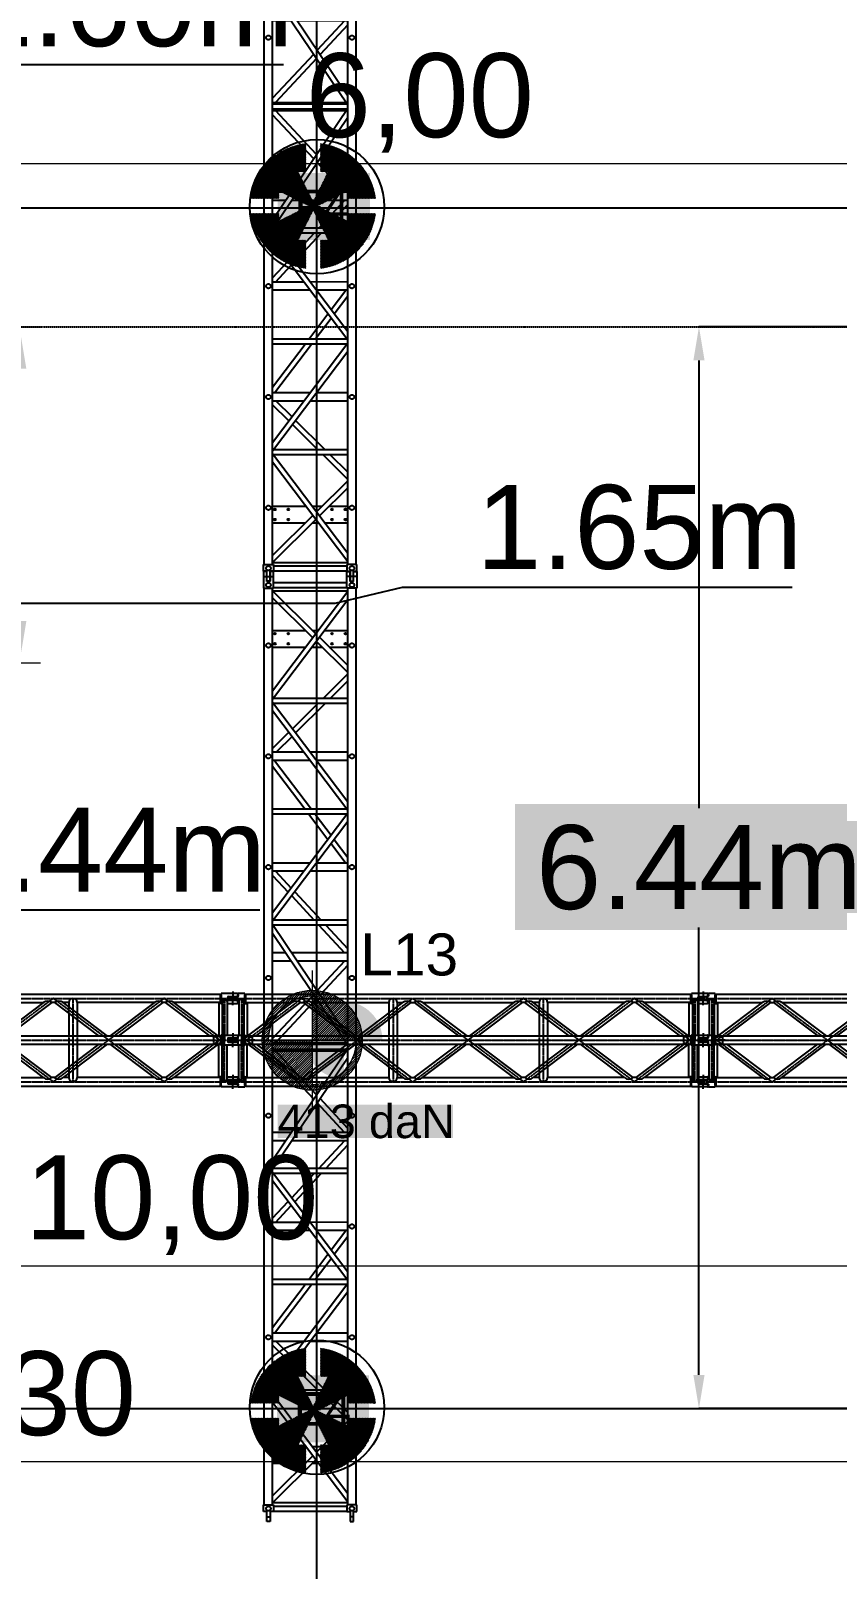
# Model space of a CAD drawing. Header units: millimetres. Extents: x -30921 to 91963, y -65754 to 26853.
# Drawn here: x -5404 to -603, y -21787 to -12625 of the extents above; entities that cross this region are included whole.
import ezdxf
from ezdxf.enums import TextEntityAlignment as Align

# ---------------------------------------------------------------- set-up
doc = ezdxf.new("R2010")
doc.units = ezdxf.units.MM
doc.header["$LTSCALE"] = 0.1
doc.header["$MEASUREMENT"] = 0
doc.linetypes.add('AXES2', pattern=[28.575, 19.05, -3.175, 3.175, -3.175])
doc.linetypes.add('CACHE2', pattern=[4.7625, 3.175, -1.5875])
doc.layers.get('0').update_dxf_attribs({"linetype": 'CONTINUOUS'})
doc.layers.get('Defpoints').update_dxf_attribs({"linetype": 'CONTINUOUS'})
for name, color, linetype in [('BORN IN 90-Charges', 7, 'CONTINUOUS'), ("BORN IN 90-Points d'accroche", 1, 'CONTINUOUS'), ('BORN IN 90-Poutres', 7, 'CONTINUOUS'), ('BORN IN 90-Scène 24.40X14.64', 190, 'CACHE2'), ('LOADIST POINTS_ACCROCHES', 7, 'CONTINUOUS'), ('LOADIST POINTS_ACCROCHES_nom', 7, 'CONTINUOUS'), ('PRE RIG STACCO C500 ACIER', 7, 'CONTINUOUS'), ('SALLE PASSERELLE', 8, 'CONTINUOUS'), ('SALLE PTRES_FACE__LOINTAIN', 100, 'CONTINUOUS'), ('SALLE PTRES_JARDIN_COUR', 90, 'CONTINUOUS')]:
    doc.layers.add(name, color=color, linetype=linetype)
for name, color, linetype, lineweight in [('BORN IN 90-Cotation', 6, 'CONTINUOUS', 9), ('LOADIST POINTS_DECKCHAINES', 7, 'CONTINUOUS', 0), ('PRE RIG COTATIONS', 5, 'CONTINUOUS', 0), ('PRE RIG DEPLACEMENT DE POINTS', 5, 'CONTINUOUS', 0)]:
    doc.layers.add(name, color=color, linetype=linetype, lineweight=lineweight)
doc.styles.add('Arial', font='arial.ttf')
doc.styles.get("Standard").update_dxf_attribs({"font": 'ARIALUNI.TTF'})
doc.dimstyles.new('1-100', dxfattribs={"dimscale": 100, "dimtxt": 2.5, "dimasz": 2.5, "dimexe": 1.25, "dimexo": 0.625, "dimtad": 1, "dimlfac": 0.001, "dimzin": 1, "dimtxsty": 'Standard', "dimcen": 2.5, "dimclrd": 256, "dimclre": 256, "dimclrt": 7, "dimadec": 0, "dimazin": 0, "dimtfac": 1, "dimtmove": 0, "dimatfit": 0, "dimfxl": 1.25, "dimlwd": -1, "dimlwe": -1, "dimarcsym": 0})
doc.dimstyles.get("Standard").update_dxf_attribs({"dimtxt": 500, "dimasz": 200, "dimexe": 0.18, "dimexo": 0.0625, "dimgap": 100, "dimtad": 1, "dimtih": 1, "dimtoh": 1, "dimlfac": 0.001, "dimzin": 0, "dimdsep": 46, "dimtxsty": 'Arial', "dimcen": 0.09, "dimadec": 0, "dimazin": 0, "dimtfac": 1, "dimtofl": 0, "dimtmove": 2, "dimatfit": 3, "dimfxl": 0.18, "dimtolj": 1, "dimtzin": 0, "dimarcsym": 0})

# ---------------------------------------------------------------- blocks, each defined once
blk = doc.blocks.new('STACCO_500_CARRE_ACIER_5.60_VERT')
at = {"color": 3}
for p, q in [((-0.028, 0), (0.032, 0)), ((-0.028, 0), (0, 0)), ((-0.028, -0.02), (-0.028, 0)), ((0, 0), (0, -0.02)), ((0.032, 0), (0.032, 0.02)), ((0.032, 0.02), (0.0715, 0.02)), ((0.0715, 0.02), (0.0715, -0.04)), ((0.0715, 0.015), (5.5315, 0.015)), ((5.631, 0.02), (5.5315, 0.02)), ((5.5315, 0.02), (5.5315, -0.04)), ((5.571, -0.02), (5.571, 0)), ((5.571, 0), (5.631, 0)), ((5.6, 0.02), (5.6, 0.002)), ((5.6, 0.02), (5.6, 0)), ((5.631, 0), (5.631, 0.02)), ((0.032, -0.02), (-0.028, -0.02)), ((0.032, -0.04), (0.032, -0.02)), ((0.0715, -0.04), (0.032, -0.04)), ((0.035, -0.04), (0.035, -0.477)), ((0.035, -0.04), (0.035, -0.477)), ((0.065, -0.04), (0.065, -0.477)), ((0.0715, -0.035), (5.5315, -0.035)), ((0.3401, -0.2924), (0.0837, -0.035)), ((0.085, -0.04), (0.085, -0.477)), ((0.0883, -0.482), (0.6819, -0.035)), ((0.3643, -0.2742), (0.1261, -0.035)), ((0.1381, -0.482), (0.7317, -0.035)), ((0.32, -0.035), (0.32, -0.2297)), ((0.42, -0.035), (0.42, -0.2322)), ((0.725, -0.482), (0.725, -0.0401)), ((0.7483, -0.035), (1.3419, -0.482)), ((0.755, -0.482), (0.755, -0.0401)), ((0.7981, -0.035), (1.3917, -0.482)), ((0.9272, -0.1322), (1.0239, -0.035)), ((0.9514, -0.1504), (1.0458, -0.0555)), ((1.0458, -0.2215), (1.0458, -0.035)), ((1.0941, -0.2579), (1.0941, -0.035)), ((1.0941, -0.047), (1.385, -0.266)), ((1.1281, -0.035), (1.385, -0.2284)), ((1.385, -0.4769), (1.385, -0.035)), ((1.4083, -0.482), (2.0019, -0.035)), ((1.415, -0.4769), (1.415, -0.035)), ((1.4581, -0.482), (2.0517, -0.035)), ((1.7059, -0.2579), (1.7059, -0.035)), ((1.7541, -0.2215), (1.7541, -0.035)), ((1.7541, -0.0529), (1.8544, -0.146)), ((1.779, -0.035), (1.8787, -0.1277)), ((2.045, -0.482), (2.045, -0.0401)), ((2.0703, -0.035), (2.7359, -0.482)), ((2.075, -0.482), (2.075, -0.0381)), ((2.1241, -0.035), (2.7897, -0.482)), ((2.24, -0.1128), (2.24, -0.035)), ((2.29, -0.1464), (2.29, -0.035)), ((2.488, -0.2794), (2.751, -0.035)), ((2.5136, -0.2966), (2.7758, -0.0529)), ((2.7758, -0.035), (2.7758, -0.4727)), ((2.785, -0.035), (2.785, -0.4789)), ((3.4759, -0.035), (2.8103, -0.482)), ((2.815, -0.035), (2.815, -0.4789)), ((2.8241, -0.035), (2.8241, -0.4727)), ((3.0864, -0.2966), (2.8241, -0.0529)), ((3.112, -0.2794), (2.849, -0.035)), ((3.5297, -0.035), (2.8641, -0.482)), ((3.31, -0.1464), (3.31, -0.035)), ((3.36, -0.1128), (3.36, -0.035)), ((3.525, -0.482), (3.525, -0.0381)), ((4.1419, -0.482), (3.5483, -0.035)), ((3.555, -0.482), (3.555, -0.0401)), ((4.1917, -0.482), (3.5981, -0.035)), ((3.821, -0.035), (3.7213, -0.1277)), ((3.8458, -0.0529), (3.7456, -0.146)), ((3.8458, -0.2215), (3.8458, -0.035)), ((3.8942, -0.2579), (3.8942, -0.035)), ((4.185, -0.4769), (4.185, -0.035)), ((4.8019, -0.035), (4.2083, -0.482)), ((4.4719, -0.035), (4.215, -0.2284)), ((4.215, -0.4769), (4.215, -0.035)), ((4.5059, -0.047), (4.215, -0.266)), ((4.8517, -0.035), (4.2581, -0.482)), ((4.5059, -0.2579), (4.5059, -0.035)), ((4.5541, -0.2215), (4.5541, -0.035)), ((4.6486, -0.1504), (4.5541, -0.0555)), ((4.6728, -0.1322), (4.5761, -0.035)), ((4.845, -0.482), (4.845, -0.0401)), ((5.4619, -0.482), (4.8683, -0.035)), ((4.875, -0.482), (4.875, -0.0401)), ((5.5117, -0.482), (4.9181, -0.035)), ((5.18, -0.035), (5.18, -0.2322)), ((5.2357, -0.2742), (5.4739, -0.035)), ((5.2599, -0.2924), (5.5163, -0.035)), ((5.28, -0.035), (5.28, -0.2297)), ((5.515, -0.04), (5.515, -0.477)), ((5.5315, -0.04), (5.631, -0.04)), ((5.535, -0.04), (5.535, -0.477)), ((5.565, -0.04), (5.565, -0.477)), ((5.571, -0.02), (5.631, -0.02)), ((5.6, -0.02), (5.6, -0.04)), ((5.6, -0.022), (5.6, -0.04)), ((5.631, -0.04), (5.631, -0.02)), ((0.755, -0.305), (0.9058, -0.1536)), ((0.755, -0.3475), (0.93, -0.1718)), ((1.8767, -0.1668), (2.045, -0.3231)), ((1.9011, -0.1485), (2.045, -0.2822)), ((2.24, -0.482), (2.24, -0.149)), ((2.29, -0.482), (2.29, -0.1825)), ((3.31, -0.482), (3.31, -0.1825)), ((3.36, -0.482), (3.36, -0.149)), ((3.6989, -0.1485), (3.555, -0.2822)), ((3.7233, -0.1668), (3.555, -0.3231)), ((4.845, -0.3475), (4.67, -0.1718)), ((4.845, -0.305), (4.6942, -0.1536)), ((0.32, -0.2722), (0.32, -0.3075)), ((0.42, -0.2697), (0.42, -0.3301)), ((1.0458, -0.482), (1.0451, -0.2585)), ((1.415, -0.251), (1.565, -0.364)), ((1.7542, -0.482), (1.7549, -0.2585)), ((3.8458, -0.482), (3.8451, -0.2585)), ((4.185, -0.251), (4.035, -0.364)), ((4.5541, -0.482), (4.5549, -0.2585)), ((5.18, -0.2697), (5.18, -0.3301)), ((5.28, -0.2722), (5.28, -0.3075)), ((0.32, -0.3451), (0.32, -0.482)), ((0.5289, -0.482), (0.3614, -0.3138)), ((0.5713, -0.482), (0.3856, -0.2956)), ((0.5787, -0.482), (0.725, -0.3351)), ((1.0941, -0.482), (1.0941, -0.2955)), ((1.415, -0.2886), (1.5401, -0.3827)), ((1.7059, -0.482), (1.7059, -0.2955)), ((2.075, -0.31), (2.24, -0.4633)), ((2.075, -0.351), (2.216, -0.482)), ((2.29, -0.4633), (2.4654, -0.3004)), ((2.314, -0.482), (2.491, -0.3175)), ((3.286, -0.482), (3.109, -0.3175)), ((3.31, -0.4633), (3.1346, -0.3004)), ((3.525, -0.31), (3.36, -0.4633)), ((3.525, -0.351), (3.384, -0.482)), ((3.8942, -0.482), (3.8942, -0.2955)), ((4.185, -0.2886), (4.0599, -0.3827)), ((4.5059, -0.482), (4.5059, -0.2955)), ((5.0213, -0.482), (4.875, -0.3351)), ((5.0287, -0.482), (5.2144, -0.2956)), ((5.0711, -0.482), (5.2386, -0.3138)), ((5.28, -0.3451), (5.28, -0.482)), ((0.42, -0.3726), (0.42, -0.482)), ((0.6211, -0.482), (0.725, -0.3777)), ((1.565, -0.4015), (1.6719, -0.482)), ((1.5899, -0.3827), (1.7059, -0.47)), ((4.0101, -0.3827), (3.8942, -0.47)), ((4.035, -0.4015), (3.9281, -0.482)), ((4.9789, -0.482), (4.875, -0.3777)), ((5.18, -0.3726), (5.18, -0.482)), ((0.032, -0.497), (-0.028, -0.497)), ((-0.028, -0.497), (-0.028, -0.517)), ((-0.028, -0.517), (0.032, -0.517)), ((-0.028, -0.517), (0, -0.517)), ((0, -0.517), (0, -0.497)), ((0.0715, -0.477), (0.032, -0.477)), ((0.032, -0.477), (0.032, -0.497)), ((0.032, -0.517), (0.032, -0.537)), ((0.032, -0.537), (0.0715, -0.537)), ((0.0715, -0.537), (0.0715, -0.477)), ((0.0715, -0.482), (5.5315, -0.482)), ((0.0715, -0.532), (5.5315, -0.532)), ((5.5315, -0.537), (5.5315, -0.477)), ((5.5315, -0.477), (5.631, -0.477)), ((5.631, -0.537), (5.5315, -0.537)), ((5.571, -0.497), (5.571, -0.517)), ((5.571, -0.497), (5.631, -0.497)), ((5.571, -0.517), (5.631, -0.517)), ((5.6, -0.495), (5.6, -0.477)), ((5.6, -0.497), (5.6, -0.477)), ((5.6, -0.537), (5.6, -0.517)), ((5.6, -0.537), (5.6, -0.519)), ((5.631, -0.477), (5.631, -0.497)), ((5.631, -0.517), (5.631, -0.537))]:
    blk.add_line(p, q, dxfattribs=at)
at = {"color": 3, "linetype": 'CACHE2'}
for centre in [(0.05, -0.01), (0.41, -0.01), (1.07, -0.01), (1.73, -0.01), (2.39, -0.01), (3.21, -0.01), (3.87, -0.01), (4.53, -0.01), (5.19, -0.01), (5.55, -0.01), (0.05, -0.507), (0.41, -0.507), (1.07, -0.507), (1.73, -0.507), (2.39, -0.507), (3.21, -0.507), (3.87, -0.507), (4.53, -0.507), (5.19, -0.507), (5.55, -0.507)]:
    blk.add_circle(centre, 0.0135, dxfattribs=at)
at = {"color": 3}
for centre in [(0.34, -0.0485), (0.4, -0.0485), (5.2, -0.0485), (5.26, -0.0485), (0.34, -0.1285), (0.4, -0.1285), (5.2, -0.1285), (5.26, -0.1285), (0.34, -0.3885), (0.4, -0.3885), (5.2, -0.3885), (5.26, -0.3885), (0.34, -0.4685), (0.4, -0.4685), (5.2, -0.4685), (5.26, -0.4685)]:
    blk.add_circle(centre, 0.005, dxfattribs=at)
blk = doc.blocks.new("POINT D'ACCROCHE LAMELLE LE MANS")
at = {"linetype": 'Continuous', "transparency": 33554457}
h = blk.add_hatch(dxfattribs=at)
h.set_pattern_fill('ANSI31', color=256, scale=25)
h.paths.add_polyline_path([(89.4, 203.9), (0, 25), (-89.4, 203.9), (-44, 203.9), (-44, 371.7, 0.346764), (-371.7, 44), (-203.9, 44), (-203.9, 89.4), (-25, 0), (-203.9, -89.4), (-203.9, -44), (-371.7, -44, 0.346764), (-44, -371.7), (-44, -203.9), (-89.4, -203.9), (0, -25), (89.4, -203.9), (44, -203.9), (44, -371.7, 0.346764), (371.7, -44), (203.9, -44), (203.9, -89.4), (25, 0), (203.9, 89.4), (203.9, 44), (371.7, 44, 0.346764), (44, 371.7), (44, 203.9)])
h.paths.add_polyline_path([(-2, 0, -1), (2, 0, -1)], flags=16)
blk = doc.blocks.new('*D40')
at = {"color": 0, "linetype": 'Continuous', "lineweight": -2, "transparency": 16777216}
for p, q in [((2474.1, -14388), (-1426, -14388)), ((-1425.8, -14588), (-1425.8, -17253.8)), ((-1425.8, -20630.1), (-1425.8, -17964.3)), ((859.5, -20830.1), (-1426, -20830.1))]:
    blk.add_line(p, q, dxfattribs=at)
at = {"color": 0, "linetype": 'Continuous', "transparency": 16777216}
for points in [[(-1459.1, -14588), (-1392.5, -14588), (-1425.8, -14388)], [(-1459.1, -20630.1), (-1392.5, -20630.1), (-1425.8, -20830.1)]]:
    blk.add_solid(points, dxfattribs=at)
at = {"layer": 'Defpoints', "color": 0, "linetype": 'Continuous', "transparency": 16777216}
for p in [(-1425.8, -14388), (2474.1, -14388), (859.5, -20830.1)]:
    blk.add_point(p, dxfattribs=at)
at = {"color": 0, "linetype": 'Continuous', "transparency": 16777216, "insert": (-1425.8, -17609), "char_height": 500, "attachment_point": 5, "style": 'Arial', "bg_fill": 1, "box_fill_scale": 1.25, "bg_fill_color": 2, "bg_fill_transparency": 0}
blk.add_mtext('\\A1;6.44m', dxfattribs=at)
blk = doc.blocks.new('DEPLACEMENT POINT RIG')
h = blk.add_hatch()
h.set_pattern_fill('ANSI31', color=5, scale=3, style=0)
h.set_pattern_definition([(45, (-7e-74, -6e-70), (-6.7352, 6.7352), [])])
h.paths.add_polyline_path([(297.7, 0, 1), (-297.7, 0, 1)])
h.paths.add_polyline_path([(-262.4, 0, -0.414214), (0, 262.4), (0, 0), (262.4, 0, -0.414214), (0, -262.4), (0, 0)], flags=16)
at = {"color": 5}
for p, q in [((0, 416.8), (0, 297.7)), ((0, 262.4), (0, -262.4)), ((262.4, 0), (-262.4, 0)), ((416.8, 0), (297.7, 0)), ((-297.7, 0), (-416.8, 0)), ((0, -297.7), (0, -416.8))]:
    blk.add_line(p, q, dxfattribs=at)
blk.add_circle((0, 0), 297.7, dxfattribs=at)
for start, end in [(90, 180), (270, 0)]:
    blk.add_arc((0, 0), 262.4, start, end, dxfattribs=at)
blk = doc.blocks.new('T500A-Poutre lg2800mm d')
for p, q in [((-28, 505), (-28, 489)), ((27, 507), (-26, 507)), ((-26, 487), (27, 487)), ((31, 519), (31, 525)), ((31, 519), (31, 511)), ((31, 483), (31, 475)), ((31, 469), (31, 475)), ((70, 527), (33, 527)), ((33, 467), (35, 467)), ((65, 467), (70, 467)), ((70, 527), (70, 519)), ((70, 475), (70, 519)), ((70, 518), (75, 518)), ((70, 476), (75, 476)), ((70, 475), (70, 467)), ((75, 518), (75, 476)), ((2725, 476), (2725, 518)), ((2730, 518), (2725, 518)), ((2730, 476), (2725, 476)), ((2826, 527), (2730, 527)), ((2730, 519), (2730, 527)), ((2730, 519), (2730, 475)), ((2730, 467), (2730, 475)), ((2730, 467), (2735, 467)), ((2765, 467), (2826, 467)), ((2769, 490), (2769, 504)), ((2773, 508), (2826, 508)), ((2826, 486), (2773, 486)), ((2828, 525), (2828, 519)), ((2828, 510), (2828, 519)), ((2828, 475), (2828, 484)), ((2828, 475), (2828, 469)), ((31, 276.5), (31, 270.5)), ((33, 278.5), (69, 278.5)), ((70, 270.5), (70, 277.5)), ((2730, 277.5), (2730, 270.5)), ((2731, 278.5), (2826, 278.5)), ((2828, 270.5), (2828, 276.5)), ((-28, 240.5), (-28, 256.5)), ((-26, 258.5), (27, 258.5)), ((27, 238.5), (-26, 238.5)), ((31, 262.5), (31, 270.5)), ((31, 226.5), (31, 234.5)), ((31, 226.5), (31, 220.5)), ((69, 218.5), (33, 218.5)), ((70, 219.5), (70, 226.5)), ((2730, 226.5), (2730, 219.5)), ((2826, 218.5), (2731, 218.5)), ((2769, 256.5), (2769, 240.5)), ((2826, 260.5), (2773, 260.5)), ((2773, 236.5), (2826, 236.5)), ((2828, 270.5), (2828, 262.5)), ((2828, 234.5), (2828, 220.5)), ((-28, 8.3), (-28, -7.7)), ((27, 10.3), (-26, 10.3)), ((31, 22.3), (31, 28.3)), ((31, 22.3), (31, 14.3)), ((35, 30.3), (33, 30.3)), ((70, 30.3), (65, 30.3)), ((70, 30.3), (70, 22.3)), ((70, -21.7), (70, 22.3)), ((70, 21.3), (75, 21.3)), ((75, 21.3), (75, -20.7)), ((2730, 21), (2725, 21)), ((2725, 21), (2725, -21)), ((2730, 30), (2735, 30)), ((2730, 30), (2730, 22)), ((2730, -22), (2730, 22)), ((2765, 30), (2826, 30)), ((2769, 7), (2769, -7)), ((2826, 11), (2773, 11)), ((2828, 22), (2828, 28)), ((2828, 22), (2828, 13)), ((-26, -9.7), (27, -9.7)), ((31, -13.7), (31, -21.7)), ((31, -27.7), (31, -21.7)), ((33, -29.7), (70, -29.7)), ((70, -20.7), (75, -20.7)), ((70, -21.7), (70, -29.7)), ((2730, -21), (2725, -21)), ((2730, -22), (2730, -30)), ((2826, -30), (2730, -30)), ((2773, -11), (2826, -11)), ((2828, -13), (2828, -22)), ((2828, -28), (2828, -22))]:
    blk.add_line(p, q).dxf.unprotected_set("ltscale", 0)
at = {"color": 3, "linetype": 'AXES2'}
for p, q in [((0, 538), (0, 497)), ((0, 497), (2800, 497)), ((0, 456), (0, 497)), ((50, 497), (50, 248.5)), ((60, 497), (60, 0)), ((80, 248.5), (410, 497)), ((410, 497), (740, 248.5)), ((740, 248.5), (1070, 497)), ((953, 497), (953, 0)), ((1070, 497), (1400, 248.5)), ((1730, 497), (1400, 248.5)), ((2060, 248.5), (1730, 497)), ((1847, 497), (1847, 0)), ((2390, 497), (2060, 248.5)), ((2720, 248.5), (2390, 497)), ((2740, 497), (2740, 0)), ((2750, 497), (2750, 248.5)), ((2800, 538), (2800, 497)), ((2800, 456), (2800, 497)), ((0, 289.5), (0, 248.5)), ((2800, 289.5), (2800, 248.5)), ((0, 248.5), (2800, 248.5)), ((0, 207.5), (0, 248.5)), ((50, 0), (50, 248.5)), ((130, 248.5), (60, 248.5)), ((80, 248.5), (410, 0)), ((410, 0), (740, 248.5)), ((740, 248.5), (1070, 0)), ((1070, 0), (1400, 248.5)), ((1730, 0), (1400, 248.5)), ((2060, 248.5), (1730, 0)), ((2390, 0), (2060, 248.5)), ((2720, 248.5), (2390, 0)), ((2670, 248.5), (2740, 248.5)), ((2750, 0), (2750, 248.5)), ((2800, 207.5), (2800, 248.5)), ((0, 41.3), (0, 0.3)), ((0, -40.7), (0, 0.3)), ((0, 0), (2800, 0)), ((2800, 41), (2800, 0)), ((2800, -41), (2800, 0))]:
    blk.add_line(p, q, dxfattribs=at)
for p, q in [((35, 479.7), (35, 278.5)), ((65, 479.7), (65, 278.5)), ((70, 467), (85, 467)), ((75, 522), (2725, 522)), ((75, 472), (75, 522)), ((75, 476), (75, 518)), ((75, 472), (351.9, 472)), ((85, 467), (85, 273.5)), ((88.3, 273.5), (351.9, 472)), ((138.1, 273.5), (401.7, 472)), ((401.7, 472), (418.3, 472)), ((418.3, 472), (681.9, 273.5)), ((468.1, 472), (731.7, 273.5)), ((468.1, 472), (928, 472)), ((748.3, 273.5), (1011.9, 472)), ((798.1, 273.5), (1061.7, 472)), ((928, 472), (928, 409.1)), ((978, 472), (978, 446.7)), ((978, 472), (1011.9, 472)), ((1061.7, 472), (1078.3, 472)), ((1078.3, 472), (1341.9, 273.5)), ((1128.1, 472), (1391.7, 273.5)), ((1128.1, 472), (1671.9, 472)), ((1671.9, 472), (1408.3, 273.5)), ((1721.7, 472), (1458.1, 273.5)), ((1738.3, 472), (1721.7, 472)), ((2001.9, 273.5), (1738.3, 472)), ((2051.7, 273.5), (1788.1, 472)), ((1822, 472), (1788.1, 472)), ((1822, 472), (1822, 446.7)), ((2331.9, 472), (1872, 472)), ((1872, 472), (1872, 409.1)), ((2331.9, 472), (2068.3, 273.5)), ((2381.7, 472), (2118.1, 273.5)), ((2398.3, 472), (2381.7, 472)), ((2661.9, 273.5), (2398.3, 472)), ((2711.7, 273.5), (2448.1, 472)), ((2725, 472), (2448.1, 472)), ((2715, 467), (2715, 273.5)), ((2730, 467), (2715, 467)), ((2725, 472), (2725, 522)), ((2725, 518), (2725, 476)), ((2730, 467), (2735, 467)), ((2735, 479.7), (2735, 278.5)), ((2765, 479.7), (2765, 278.5)), ((928, 409.1), (928, 371.5)), ((928, 371.5), (928, 273.5)), ((978, 409.2), (978, 446.7)), ((978, 409.2), (978, 273.5)), ((1822, 409.2), (1822, 446.7)), ((1822, 409.2), (1822, 273.5)), ((1872, 409.1), (1872, 371.5)), ((1872, 371.5), (1872, 273.5)), ((35, 17.3), (35, 218.5)), ((65, 17.3), (65, 218.5)), ((70, 270.5), (70, 226.5)), ((75, 273.5), (2725, 273.5)), ((75, 223.5), (75, 273.5)), ((75, 227.5), (75, 269.5)), ((75, 223.5), (2725, 223.5)), ((85, 30), (85, 223.5)), ((88.3, 223.5), (351.9, 25)), ((138.1, 223.5), (401.7, 25)), ((418.3, 25), (681.9, 223.5)), ((468.1, 25), (731.7, 223.5)), ((748.3, 223.5), (1011.9, 25)), ((798.1, 223.5), (1061.7, 25)), ((928, 223.5), (928, 125.5)), ((978, 223.5), (978, 87.8)), ((1078.3, 25), (1341.9, 223.5)), ((1128.1, 25), (1391.7, 223.5)), ((1671.9, 25), (1408.3, 223.5)), ((1721.7, 25), (1458.1, 223.5)), ((2001.9, 223.5), (1738.3, 25)), ((2051.7, 223.5), (1788.1, 25)), ((1822, 223.5), (1822, 87.8)), ((1872, 223.5), (1872, 125.5)), ((2331.9, 25), (2068.3, 223.5)), ((2381.7, 25), (2118.1, 223.5)), ((2661.9, 223.5), (2398.3, 25)), ((2711.7, 223.5), (2448.1, 25)), ((2715, 30), (2715, 223.5)), ((2725, 273.5), (2725, 223.5)), ((2730, 226.5), (2730, 270.5)), ((2735, 17.3), (2735, 218.5)), ((2765, 17.3), (2765, 218.5)), ((928, 87.9), (928, 125.5)), ((1872, 87.9), (1872, 125.5)), ((70, 30), (85, 30)), ((75, 25), (351.9, 25)), ((75, 25), (75, -25)), ((75, 21), (75, -21)), ((401.7, 25), (418.3, 25)), ((468.1, 25), (928, 25)), ((928, 87.9), (928, 25)), ((978, 87.8), (978, 50.3)), ((978, 50.3), (978, 25)), ((978, 25), (1011.9, 25)), ((1061.7, 25), (1078.3, 25)), ((1128.1, 25), (1671.9, 25)), ((1738.3, 25), (1721.7, 25)), ((1822, 25), (1788.1, 25)), ((1822, 87.8), (1822, 50.3)), ((1822, 50.3), (1822, 25)), ((1872, 87.9), (1872, 25)), ((2331.9, 25), (1872, 25)), ((2398.3, 25), (2381.7, 25)), ((2725, 25), (2448.1, 25)), ((2730, 30), (2715, 30)), ((2725, 25), (2725, -25)), ((2725, -21), (2725, 21)), ((2730, 30), (2735, 30)), ((75, -25), (2725, -25))]:
    blk.add_line(p, q)
at = {"color": 8, "linetype": 'CACHE2'}
for p, q in [((70, 269.5), (75, 269.5)), ((70, 227.5), (75, 227.5)), ((75, 248.5), (75, 269.5)), ((75, 268.2), (115, 268.2)), ((75, 227.5), (75, 248.5)), ((75, 228.7), (115, 228.7)), ((115, 268.2), (115, 248.5)), ((117, 266.2), (115, 268.2)), ((115, 248.5), (115, 228.7)), ((117, 230.7), (115, 228.7)), ((117, 248.5), (117, 266.2)), ((117, 230.7), (117, 248.5)), ((928, 273.5), (928, 223.5)), ((978, 273.5), (978, 223.5)), ((1822, 273.5), (1822, 223.5)), ((1872, 273.5), (1872, 223.5)), ((2683, 266.2), (2685, 268.2)), ((2683, 266.2), (2683, 248.5)), ((2683, 248.5), (2683, 230.7)), ((2683, 230.7), (2685, 228.7)), ((2685, 248.5), (2685, 268.2)), ((2725, 268.2), (2685, 268.2)), ((2685, 228.7), (2685, 248.5)), ((2725, 228.7), (2685, 228.7)), ((2725, 269.5), (2725, 248.5)), ((2730, 269.5), (2725, 269.5)), ((2725, 248.5), (2725, 227.5)), ((2730, 227.5), (2725, 227.5))]:
    blk.add_line(p, q, dxfattribs=at)
for centre, radius, start, end in [((-26, 505), 2, 90, 180), ((-26, 489), 2, 180, 270), ((27, 511), 4, 270, 0), ((27, 483), 4, 0, 90), ((33, 525), 2, 90, 180), ((33, 469), 2, 180, 270), ((2773, 504), 4, 90, 180), ((2773, 490), 4, 180, 270), ((2826, 525), 2, 0, 90), ((2826, 510), 2, 270, 0), ((2826, 484), 2, 0, 90), ((2826, 469), 2, 270, 0), ((33, 276.5), 2, 90, 180), ((69, 277.5), 1, 0, 90), ((2731, 277.5), 1, 90, 180), ((2826, 276.5), 2, 0, 90), ((-26, 256.5), 2, 90, 180), ((-26, 240.5), 2, 180, 270), ((27, 262.5), 4, 270, 0), ((27, 234.5), 4, 0, 90), ((33, 220.5), 2, 180, 270), ((69, 219.5), 1, 270, 0), ((2731, 219.5), 1, 180, 270), ((2773, 256.5), 4, 90, 180), ((2773, 240.5), 4, 180, 270), ((2826, 262.5), 2, 270, 0), ((2826, 234.5), 2, 0, 90), ((2826, 220.5), 2, 270, 0), ((-26, 8.3), 2, 90, 180), ((27, 14.3), 4, 270, 0), ((33, 28.3), 2, 90, 180), ((2773, 7), 4, 90, 180), ((2826, 28), 2, 0, 90), ((2826, 13), 2, 270, 0), ((-26, -7.7), 2, 180, 270), ((27, -13.7), 4, 0, 90), ((33, -27.7), 2, 180, 270), ((2773, -7), 4, 180, 270), ((2826, -13), 2, 0, 90), ((2826, -28), 2, 270, 0)]:
    blk.add_arc(centre, radius, start, end).dxf.unprotected_set("ltscale", 0)
for centre, radius, start, end in [((50, 479.7), 15, 0, 180), ((376.8, 438.9), 41.5, 53.01914, 126.98086), ((443.2, 438.9), 41.5, 53.01914, 126.98086), ((953, 472), 25, 0, 180), ((1036.8, 438.9), 41.5, 53.01914, 126.98086), ((1103.2, 438.9), 41.5, 53.01914, 126.98086), ((1696.8, 438.9), 41.5, 53.01914, 126.98086), ((1763.2, 438.9), 41.5, 53.01914, 126.98086), ((1847, 472), 25, 0, 180), ((2356.8, 438.9), 41.5, 53.01914, 126.98086), ((2423.2, 438.9), 41.5, 53.01914, 126.98086), ((2750, 479.7), 15, 0, 180), ((50, 17.3), 15, 180, 0), ((376.8, 58.1), 41.5, 233.01914, 306.98086), ((443.2, 58.1), 41.5, 233.01914, 306.98086), ((953, 25), 25, 180, 0), ((1036.8, 58.1), 41.5, 233.01914, 306.98086), ((1103.2, 58.1), 41.5, 233.01914, 306.98086), ((1696.8, 58.1), 41.5, 233.01914, 306.98086), ((1763.2, 58.1), 41.5, 233.01914, 306.98086), ((1847, 25), 25, 180, 0), ((2356.8, 58.1), 41.5, 233.01914, 306.98086), ((2423.2, 58.1), 41.5, 233.01914, 306.98086), ((2750, 17.3), 15, 180, 0)]:
    blk.add_arc(centre, radius, start, end)
blk = doc.blocks.new('Point light v2015')
h = blk.add_hatch(color=256)
edge = h.paths.add_edge_path()
edge.add_line((0, 0), (230, 0))
edge.add_arc((0, 0), 230, 0, 90)
edge.add_line((0, 230), (0, 0))
h = blk.add_hatch(color=256)
edge = h.paths.add_edge_path()
edge.add_line((0, 0), (-230, 0))
edge.add_arc((0, 0), 230, 180, 270)
edge.add_line((0, -230), (0, 0))
at = {"color": 7, "lineweight": 0, "flags": 8}
blk.add_attdef('NUMEROTATION', text='', height=250, dxfattribs=at).set_placement((0, 275.4), align=Align.CENTER)
at = {"lineweight": 0, "flags": 9}
blk.add_attdef('CHARGE', text='', height=250, dxfattribs=at).set_placement((0, -115), align=Align.CENTER)
blk = doc.blocks.new('*D56')
at = {"layer": 'BORN IN 90-Cotation', "transparency": 16777216}
for p, q in [((12066.1, 0), (13431.1, 0)), ((13306.1, -250), (13306.1, -3997.9)), ((-3118.5, -4247.9), (13431.1, -4247.9))]:
    blk.add_line(p, q, dxfattribs=at)
for points in [[(13347.7, -250), (13264.4, -250), (13306.1, 0)], [(13264.4, -3997.9), (13347.7, -3997.9), (13306.1, -4247.9)]]:
    blk.add_solid(points, dxfattribs=at)
at = {"layer": 'Defpoints', "color": 0, "transparency": 16777216}
for p in [(12003.6, 0), (-3181, -4247.9), (13306.1, -4247.9)]:
    blk.add_point(p, dxfattribs=at)
at = {"layer": 'BORN IN 90-Cotation', "color": 7, "transparency": 16777216, "insert": (12943.1, -3160), "char_height": 500, "attachment_point": 5, "rotation": 90}
blk.add_mtext('4,25', dxfattribs=at)
blk = doc.blocks.new('*D61')
at = {"layer": 'BORN IN 90-Cotation', "transparency": 16777216}
for p, q in [((-5999.4, 2437.5), (-5999.4, 844.9)), ((0, 62.5), (0, 1094.9)), ((-250, 969.9), (-5749.4, 969.9))]:
    blk.add_line(p, q, dxfattribs=at)
for points in [[(-5749.4, 1011.6), (-5749.4, 928.3), (-5999.4, 969.9)], [(-250, 928.3), (-250, 1011.6), (0, 969.9)]]:
    blk.add_solid(points, dxfattribs=at)
at = {"layer": 'Defpoints', "color": 0, "transparency": 16777216}
for p in [(-5999.4, 2500), (-5999.4, 969.9), (0, 0)]:
    blk.add_point(p, dxfattribs=at)
at = {"layer": 'BORN IN 90-Cotation', "color": 7, "transparency": 16777216, "insert": (-3088.2, 1332.9), "char_height": 500, "attachment_point": 5}
blk.add_mtext('6,00', dxfattribs=at)
blk = doc.blocks.new('*D73')
at = {"layer": 'BORN IN 90-Cotation', "transparency": 16777216}
for p, q in [((0, -62.5), (0, -5718.3)), ((-9995.9, -2064), (-9995.9, -5718.3)), ((-250, -5593.3), (-9745.9, -5593.3))]:
    blk.add_line(p, q, dxfattribs=at)
for points in [[(-9745.9, -5551.6), (-9745.9, -5634.9), (-9995.9, -5593.3)], [(-250, -5634.9), (-250, -5551.6), (0, -5593.3)]]:
    blk.add_solid(points, dxfattribs=at)
at = {"layer": 'Defpoints', "color": 0, "transparency": 16777216}
for p in [(0, 0), (-9995.9, -2001.5), (-9995.9, -5593.3)]:
    blk.add_point(p, dxfattribs=at)
at = {"layer": 'BORN IN 90-Cotation', "color": 7, "transparency": 16777216, "insert": (-4565, -5230.3), "char_height": 500, "attachment_point": 5}
blk.add_mtext('10,00', dxfattribs=at)
blk = doc.blocks.new('*D74')
at = {"layer": 'BORN IN 90-Cotation', "transparency": 16777216}
for p, q in [((0, -1592.3), (0, -6885.1)), ((-11301.9, -1759.8), (-11301.9, -6885.1)), ((-250, -6760.1), (-11051.9, -6760.1))]:
    blk.add_line(p, q, dxfattribs=at)
for points in [[(-11051.9, -6718.4), (-11051.9, -6801.8), (-11301.9, -6760.1)], [(-250, -6801.8), (-250, -6718.4), (0, -6760.1)]]:
    blk.add_solid(points, dxfattribs=at)
at = {"layer": 'Defpoints', "color": 0, "transparency": 16777216}
for p in [(0, -1529.8), (-11301.9, -1697.3), (-11301.9, -6760.1)]:
    blk.add_point(p, dxfattribs=at)
at = {"layer": 'BORN IN 90-Cotation', "color": 7, "transparency": 16777216, "insert": (-5651, -6397.1), "char_height": 500, "attachment_point": 5}
blk.add_mtext('11,30', dxfattribs=at)
blk = doc.blocks.new('*D78')
at = {"layer": 'BORN IN 90-Cotation', "transparency": 16777216}
for p, q in [((-6448.3, 0), (-5346.9, 0)), ((-5471.9, -250), (-5471.9, -1751.5)), ((-9933.4, -2001.5), (-5346.9, -2001.5))]:
    blk.add_line(p, q, dxfattribs=at)
for points in [[(-5430.2, -250), (-5513.6, -250), (-5471.9, 0)], [(-5513.6, -1751.5), (-5430.2, -1751.5), (-5471.9, -2001.5)]]:
    blk.add_solid(points, dxfattribs=at)
at = {"layer": 'Defpoints', "color": 0, "transparency": 16777216}
for p in [(-6510.8, 0), (-9995.9, -2001.5), (-5471.9, -2001.5)]:
    blk.add_point(p, dxfattribs=at)
at = {"layer": 'BORN IN 90-Cotation', "color": 7, "transparency": 16777216, "insert": (-5834.9, -1184.7), "char_height": 500, "attachment_point": 5, "rotation": 90}
blk.add_mtext('2,00', dxfattribs=at)
blk = doc.blocks.new('*D94')
at = {"layer": 'Defpoints', "color": 0, "linetype": 'Continuous', "transparency": 16777216}
for p in [(-5619.1, -7295.1), (16743.2, -7279.4), (-0.1, -14388)]:
    blk.add_point(p, dxfattribs=at)
at = {"layer": 'PRE RIG COTATIONS', "color": 0, "linetype": 'Continuous', "lineweight": -2, "transparency": 16777216}
for p, q in [((-5619.1, -7295.1), (15943.2, -7295.1)), ((15943.2, -7295.1), (16343.2, -7279.4)), ((16343.2, -7279.4), (18706.4, -7279.4))]:
    blk.add_line(p, q, dxfattribs=at)
at = {"layer": 'PRE RIG COTATIONS', "color": 0, "linetype": 'Continuous', "transparency": 16777216, "insert": (17774.8, -6924.1), "char_height": 500, "attachment_point": 5, "style": 'Arial'}
blk.add_mtext('\\A1;7.09m', dxfattribs=at)
blk = doc.blocks.new('*D97')
at = {"layer": 'Defpoints', "color": 0, "linetype": 'Continuous', "transparency": 16777216}
for p in [(-9899.8, -12788.4), (-5820.3, -12825.7), (-0.1, -14388)]:
    blk.add_point(p, dxfattribs=at)
at = {"layer": 'PRE RIG COTATIONS', "color": 0, "linetype": 'Continuous', "lineweight": -2, "transparency": 16777216}
for p, q in [((-9899.7, -12788.4), (-6620.3, -12788.4)), ((-6620.3, -12788.4), (-6220.3, -12825.7)), ((-6220.3, -12825.7), (-3900.1, -12825.7))]:
    blk.add_line(p, q, dxfattribs=at)
at = {"layer": 'PRE RIG COTATIONS', "color": 0, "linetype": 'Continuous', "transparency": 16777216, "insert": (-4810.2, -12470.4), "char_height": 500, "attachment_point": 5, "style": 'Arial'}
blk.add_mtext('\\A1;1.60m', dxfattribs=at)
blk = doc.blocks.new('*D100')
at = {"layer": 'Defpoints', "color": 0, "linetype": 'Continuous', "transparency": 16777216}
for p in [(-0.1, -14388), (-2791.1, -15938.1), (-9338.2, -16034.3)]:
    blk.add_point(p, dxfattribs=at)
at = {"layer": 'PRE RIG COTATIONS', "color": 0, "linetype": 'Continuous', "lineweight": -2, "transparency": 16777216}
for p, q in [((-3591.1, -16034.3), (-3191.1, -15938.1)), ((-3191.1, -15938.1), (-870.8, -15938.1)), ((-9338.1, -16034.3), (-3591.1, -16034.3))]:
    blk.add_line(p, q, dxfattribs=at)
at = {"layer": 'PRE RIG COTATIONS', "color": 0, "linetype": 'Continuous', "transparency": 16777216, "insert": (-1780.9, -15582.8), "char_height": 500, "attachment_point": 5, "style": 'Arial'}
blk.add_mtext('\\A1;1.65m', dxfattribs=at)
blk = doc.blocks.new('*D101')
at = {"layer": 'Defpoints', "color": 0, "linetype": 'Continuous', "transparency": 16777216}
for p in [(-0.1, -14388), (-8223.9, -17831.9), (-6007.3, -17860.1)]:
    blk.add_point(p, dxfattribs=at)
at = {"layer": 'PRE RIG COTATIONS', "color": 0, "linetype": 'Continuous', "lineweight": -2, "transparency": 16777216}
for p, q in [((-8223.8, -17831.9), (-6807.3, -17831.9)), ((-6807.3, -17831.9), (-6407.3, -17860.1)), ((-6407.3, -17860.1), (-4040.3, -17860.1))]:
    blk.add_line(p, q, dxfattribs=at)
at = {"layer": 'PRE RIG COTATIONS', "color": 0, "linetype": 'Continuous', "transparency": 16777216, "insert": (-4973.8, -17504.7), "char_height": 500, "attachment_point": 5, "style": 'Arial'}
blk.add_mtext('\\A1;3.44m', dxfattribs=at)
blk = doc.blocks.new('*D102')
at = {"layer": 'Defpoints', "color": 0, "linetype": 'Continuous', "transparency": 16777216}
for p in [(-0.1, -14388), (-12503.7, -18635.9), (-9201.4, -18635.9)]:
    blk.add_point(p, dxfattribs=at)
at = {"layer": 'PRE RIG COTATIONS', "color": 0, "linetype": 'Continuous', "lineweight": -2, "transparency": 16777216}
blk.add_line((-9201.5, -18635.9), (-14491.2, -18635.9), dxfattribs=at)
at = {"layer": 'PRE RIG COTATIONS', "color": 0, "linetype": 'Continuous', "transparency": 16777216, "insert": (-13547.4, -18280.6), "char_height": 500, "attachment_point": 5, "style": 'Arial'}
blk.add_mtext('\\A1;4.25m', dxfattribs=at)
blk = doc.blocks.new('BORN IN 90-nours-V2')
at = {"layer": 'BORN IN 90-Scène 24.40X14.64'}
blk.add_lwpolyline([(-12199.384, 0), (12199.384, 0), (12199.384, 14639.112), (-12199.384, 14639.112)], close=True, dxfattribs=at)
at = {"layer": "BORN IN 90-Points d'accroche"}
ref = blk.add_blockref('Point light v2015', (-3540, -4247.925), dxfattribs=at)
ref.add_attrib('NUMEROTATION', 'L13', dxfattribs={"layer": '0', "color": 7, "lineweight": 0, "height": 250}).set_placement((-3150.728, -3862.724), align=Align.CENTER)
at = {"layer": 'BORN IN 90-Poutres'}
for p in [(-7000, -4496.425), (-4200, -4496.425), (-1400, -4496.425)]:
    blk.add_blockref('T500A-Poutre lg2800mm d', p, dxfattribs=at)
at = {"layer": 'BORN IN 90-Charges', "insert": (-3934.718, -4631.619), "char_height": 200, "attachment_point": 1, "bg_fill": 1, "box_fill_scale": 1, "bg_fill_color": 2, "bg_fill_transparency": 0}
blk.add_mtext_dynamic_manual_height_columns('413 daN', width=1044.79913, gutter_width=12.5, heights=[0], dxfattribs=at)
at = {"layer": 'BORN IN 90-Cotation'}
dim = blk.add_linear_dim(base=(-5999.391, 969.94), p1=(0, 0), p2=(-5999.391, 2500), dimstyle='1-100', override={"dimtxt": 5}, dxfattribs=at)
dim.commit()
dim.dimension.update_dxf_attribs({"geometry": '*D61', "text_midpoint": (-3088.248, 969.94), "dimtype": 128})
for base, p1, p2, angle, picture, middle in [((-9995.918, -5593.27), (0, 0), (-9995.918, -2001.499), 180, '*D73', (-4565.016, -5593.27)), ((13306.08, -4247.925), (12003.634, 0), (-3180.995, -4247.925), 90, '*D56', (13306.08, -3159.982)), ((-5471.906, -2001.499), (-6510.845, 0), (-9995.918, -2001.499), 90, '*D78', (-5471.906, -1184.679)), ((-11301.918, -6760.09), (0, -1529.798), (-11301.918, -1697.258), 180, '*D74', (-5650.959, -6760.09))]:
    dim = blk.add_linear_dim(base=base, p1=p1, p2=p2, angle=angle, dimstyle='1-100', override={"dimtxt": 5}, dxfattribs=at)
    dim.commit()
    dim.dimension.update_dxf_attribs({"geometry": picture, "text_midpoint": middle, "dimtype": 128})

msp = doc.modelspace()

# ---------------------------------------------------------------- hatches: boundary and pattern name
at = {"layer": 'SALLE PASSERELLE', "linetype": 'Continuous'}
h = msp.add_hatch(dxfattribs=at)
h.set_pattern_fill('ANSI37', color=256, scale=1500, angle=45)
h.set_pattern_definition([(90, (-0.13, 21.72), (-187.5, 3e-14), []), (180, (-0.13, 21.72), (-3e-14, -187.5), [])])
h.paths.add_polyline_path([(13548.215, -41696.439), (-13550.129, -41696.142), (-13550.129, 21.876), (13540.028, 21.562)], flags=16)
h.paths.add_polyline_path([(13548.459, -42936.439), (-13550.129, -42936.142), (-13550.129, -48896.142), (13549.628, -48896.438)], flags=16)
h.paths.add_polyline_path([(-13550.129, 1261.876), (13539.785, 1261.876), (13538.615, 7222.562), (-13550.129, 7222.876)], flags=16)
h.paths.add_polyline_path([(15149.871, -50136.124), (-15150.129, -50136.124), (-15150.129, 8462.876), (15138.371, 8462.876)])

# ---------------------------------------------------------------- linework, layer by layer
at = {"layer": 'LOADIST POINTS_ACCROCHES', "color": 150, "linetype": 'Continuous'}
for centre in [(-3700.129, -13673.124), (-3700.129, -20823.124)]:
    msp.add_circle(centre, 400, dxfattribs=at)
at = {"layer": 'SALLE PTRES_FACE__LOINTAIN', "linetype": 'Continuous'}
msp.add_line((-3700.129, -53900.124), (-3700.129, 12259.876), dxfattribs=at)
at = {"layer": 'SALLE PTRES_JARDIN_COUR', "linetype": 'Continuous'}
for p, q in [((-15151.629, -13680.124), (15149.871, -13680.124)), ((-15151.629, -20830.124), (15149.871, -20830.124))]:
    msp.add_line(p, q, dxfattribs=at)

# ---------------------------------------------------------------- block references
at = {"linetype": 'Continuous'}
msp.add_blockref('BORN IN 90-nours-V2', (-0.129, -14387.952), dxfattribs=at)
at = {"layer": 'LOADIST POINTS_DECKCHAINES', "linetype": 'Continuous', "transparency": 33554457}
for p in [(-3722.857, -13668.28), (-3722.857, -20842.439)]:
    msp.add_blockref("POINT D'ACCROCHE LAMELLE LE MANS", p, dxfattribs=at)
at = {"layer": 'PRE RIG DEPLACEMENT DE POINTS', "linetype": 'Continuous'}
msp.add_blockref('DEPLACEMENT POINT RIG', (-3727.949, -18637.143, -8000), dxfattribs=at)
at = {"layer": 'PRE RIG STACCO C500 ACIER', "linetype": 'Continuous', "xscale": 1000, "yscale": 1000, "zscale": 1000, "rotation": 90}
for p in [(-3999.155, -15875.536), (-3999.155, -21475.536)]:
    msp.add_blockref('STACCO_500_CARRE_ACIER_5.60_VERT', p, dxfattribs=at)

# ---------------------------------------------------------------- texts
at = {"layer": 'LOADIST POINTS_ACCROCHES_nom', "linetype": 'Continuous', "char_height": 200, "width": 348.2696, "attachment_point": 1, "bg_fill": 1, "box_fill_scale": 1.5, "bg_fill_color": 2, "bg_fill_transparency": 0}
for s, insert in [('F4', (-3833.599, -13571.443)), ('E4', (-3838.643, -20731.863))]:
    msp.add_mtext(s, dxfattribs=dict(at, insert=insert))

# ---------------------------------------------------------------- dimensions: what is measured, and where the dimension line sits
at = {"linetype": 'Continuous'}
dim = msp.add_linear_dim(base=(-1425.789, -14387.952), p1=(859.547, -20830.124), p2=(2474.117, -14387.952), angle=90, dimstyle='Standard', override={"dimpost": 'm', "dimtfill": 2, "dimtfillclr": 2}, dxfattribs=at)
dim.commit()
dim.dimension.update_dxf_attribs({"geometry": '*D40', "text_midpoint": (-1425.789, -17609.038)})
at = {"layer": 'PRE RIG COTATIONS', "linetype": 'Continuous'}
for feature_location, offset, picture, middle in [((-5619.118, -7295.089), (22362.283, 15.695), '*D94', (17774.782, -6924.108)), ((-9899.775, -12788.379), (4079.452, -37.285), '*D97', (-4810.193, -12470.378)), ((-9201.438, -18635.877), (-3302.265, 0), '*D102', (-13547.427, -18280.591)), ((-9338.155, -16034.319), (6547.088, 96.262), '*D100', (-1780.937, -15582.771)), ((-8223.868, -17831.896), (2216.591, -28.223), '*D101', (-4973.785, -17504.662))]:
    dim = msp.add_ordinate_dim(feature_location=feature_location, offset=offset, dtype=0, origin=(-0.129, -14387.952), dimstyle='Standard', override={"dimpost": 'm'}, dxfattribs=at)
    dim.commit()
    dim.dimension.update_dxf_attribs({"geometry": picture, "text_midpoint": middle})

doc.saveas('drawing.dxf')
